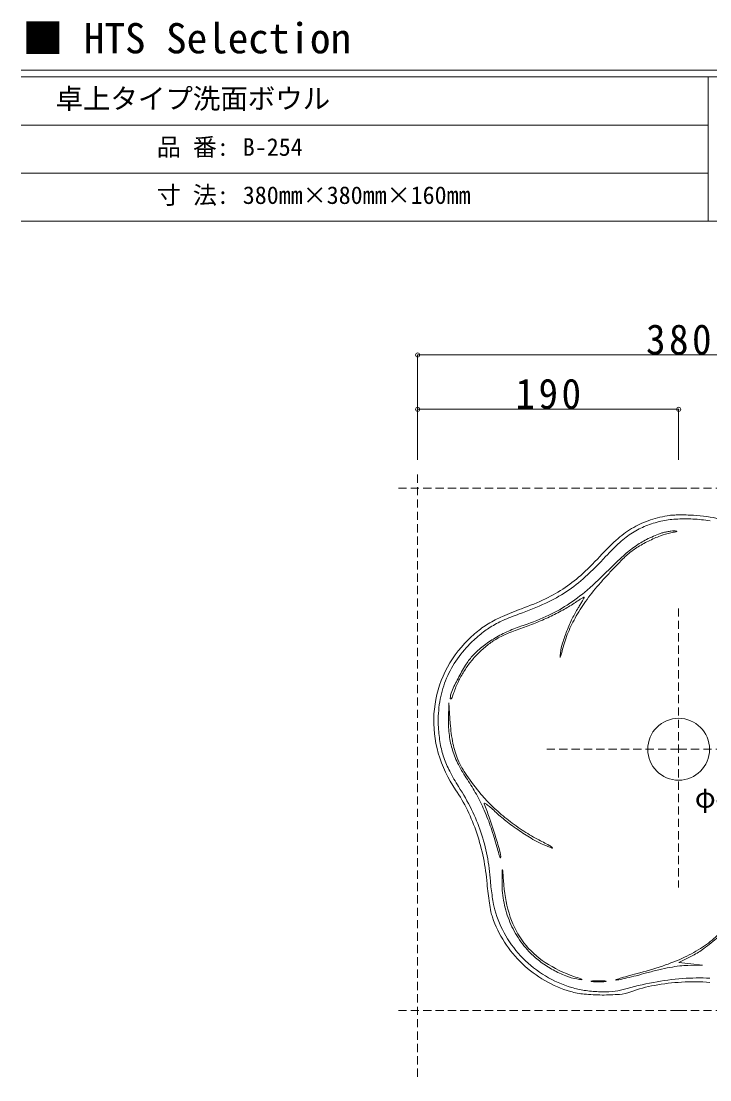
# Model space of a CAD drawing. Units: millimetres, scale not verified. Extents: x -1002 to 1009, y -687 to 676.
# Drawn here: x -1002 to -501, y -94 to 676 of the extents above; entities that cross this region are included whole.
import ezdxf
from ezdxf.enums import TextEntityAlignment as Align

# ---------------------------------------------------------------- set-up
doc = ezdxf.new("R2010")
doc.units = ezdxf.units.MM
doc.header["$LTSCALE"] = 5
doc.header["$PDMODE"] = 32
doc.header["$PDSIZE"] = 3
doc.linetypes.add('DASHED1', pattern=[1.8, 1.2, -0.6])
doc.layers.add('F-0', color=7, linetype='Continuous', lineweight=15)
doc.styles.add('ＭＳ ゴシック', font='')
doc.styles.get('ＭＳ ゴシック').set_extended_font_data('MS Gothic')

msp = doc.modelspace()

# ---------------------------------------------------------------- linework, layer by layer
at = {"layer": 'F-0'}
for p, q in [((1002.034, 640.036), (-1002.086, 640.036)), ((1002.034, 635.036), (-1002.086, 635.036)), ((-502.086, 635.036), (-502.086, 530.036)), ((-502.086, 600.036), (-1002.086, 600.036)), ((-502.086, 565.036), (-1002.086, 565.036)), ((1002.034, 530.036), (-1002.086, 530.036))]:
    msp.add_line(p, q, dxfattribs=at)
at = {"layer": 'F-0', "color": 4, "lineweight": 9}
for p, q in [((-713.494, 432.792), (-333.494, 432.792)), ((-713.494, 432.792), (-713.494, 356.44)), ((-713.494, 393.266), (-523.494, 393.266)), ((-713.494, 393.266), (-713.494, 356.44)), ((-523.494, 393.266), (-523.494, 356.44))]:
    msp.add_line(p, q, dxfattribs=at)
at = {"layer": 'F-0', "color": 4, "linetype": 'DASHED1', "lineweight": 9}
for p, q in [((-713.494, 345.748), (-713.494, -94.455)), ((-523.494, 335.991), (-729.975, 335.991)), ((-523.494, 335.991), (-302.167, 335.991)), ((-523.494, 248.462), (-523.494, 45.414)), ((-523.494, 145.991), (-620.793, 145.991)), ((-523.494, 145.991), (-438.752, 145.991)), ((-523.494, -44.009), (-729.975, -44.009)), ((-523.494, -44.009), (-302.167, -44.009))]:
    msp.add_line(p, q, dxfattribs=at)
at = {"layer": 'F-0'}
for points in [[(-689.735, 164.809), (-690.775, 179.809), (-691.01, 167.592)], [(-516.827, -11.189), (-505.995, -10.936), (-514.627, -10.064), (-523.259, -9.191), (-513.151, -3.97)]]:
    msp.add_lwpolyline(points, dxfattribs=at)
msp.add_circle((-523.494, 145.991), 22.5, dxfattribs=at)
for centre, radius, start, end in [((-516.419, 228.271), 88.883, 98.78571, 108.07766), ((-526.808, 295.489), 20.867, 91.82197, 98.78562), ((-521.972, 143.454), 172.98, 90.35455, 91.82199), ((-521.851, 123.931), 192.502, 88.8223, 90.35459), ((-522.183, 107.781), 208.656, 87.37984, 88.8223), ((-517.18, 217.102), 99.22, 76.00334, 87.37981), ((-526.275, 255.511), 56.994, 111.72225, 122.59044), ((-523.739, 250.697), 65.293, 108.07773, 119.78681), ((-519.901, 239.511), 74.217, 102.80595, 111.72217), ((-522.037, 248.908), 64.581, 93.24119, 102.80586), ((-518.893, 193.383), 120.194, 87.23311, 93.24114), ((-518.843, 194.41), 119.166, 81.21018, 87.2331), ((-519.948, 244.074), 72.925, 119.78682, 130.77734), ((-519.355, 244.687), 69.841, 122.59049, 132.25056), ((-502.096, 208.769), 100.317, 110.23231, 116.45539), ((-501.464, 209.315), 98.453, 110.96725, 116.555), ((-527.8, 278.509), 25.992, 104.78593, 110.23236), ((-520.201, 258.209), 46.091, 101.11078, 110.96736), ((-523.893, 263.709), 41.299, 100.93603, 104.78595), ((-524.297, 265.798), 39.171, 97.03922, 100.9361), ((-527.197, 289.286), 15.504, 89.2532, 97.03922), ((-586.266, 594.607), 296.733, 281.1109, 281.79523), ((-527.632, 255.901), 48.893, 86.7527, 89.25322), ((-526.097, 306.478), 2.388, 281.79528, 302.93661), ((-524.87, 304.584), 0.131, 302.9365, 86.75242), ((-479.055, 196.66), 135.537, 130.77734, 137.68809), ((-458.754, 177.972), 159.971, 132.2506, 137.4501), ((-506.099, 223.726), 85.376, 125.08421, 132.39977), ((-525.638, 247.54), 53.232, 122.12094, 131.04265), ((-517.896, 240.52), 64.853, 116.45536, 125.08415), ((-500.779, 207.944), 99.986, 116.55495, 122.12094), ((-746.267, 439.906), 225.809, 312.67047, 317.68809), ((-750.738, 445.994), 236.375, 312.38215, 317.45016), ((-380.208, 85.857), 272.074, 132.39984, 135.48422), ((-517.214, 237.865), 66.061, 131.0426, 135.07489), ((-256.32, -21.062), 433.64, 136.16759, 137.27202), ((-290.784, 12.025), 385.865, 135.07485, 136.16758), ((-668.516, 355.561), 111.095, 304.14051, 312.67043), ((-667.2, 354.45), 112.444, 303.54814, 312.38221), ((-760.459, 459.734), 261.193, 310.72576, 315.48429), ((-270.457, -8.004), 414.395, 137.27205, 138.41475), ((-666.418, 352.467), 107.357, 295.43686, 304.14049), ((-453.521, 154.444), 169.647, 138.41471, 143.66071), ((-705.731, 435.123), 198.886, 289.95086, 295.43691), ((-667.273, 354.56), 112.576, 294.72027, 303.54816), ((-675.253, 360.762), 130.597, 302.73303, 310.72575), ((-544.84, 174.422), 95.08, 122.67761, 124.44641), ((-489.802, 181.133), 124.606, 143.66062, 150.27187), ((-573, 218.325), 42.922, 119.47196, 122.67757), ((-569.732, 212.542), 49.565, 117.32154, 119.47191), ((-741.187, 338.117), 170.003, 330.2886, 331.0834), ((-592.407, 256.433), 0.162, 359.99989, 117.32155), ((-593.319, 256.433), 1.074, 331.08342, 359.99995), ((-562.86, 41.538), 219.828, 109.95087, 113.81315), ((-719.47, 467.94), 237.394, 289.6676, 294.72027), ((-669.187, 351.327), 119.38, 294.31312, 302.73296), ((-692.393, 401.566), 176.01, 295.64823, 299.16339), ((-656.405, 337.078), 102.16, 299.16348, 304.44636), ((-531.671, 207.55), 76.922, 147.61789, 154.09792), ((-739.945, 339.634), 169.703, 327.61789, 328.69344), ((-680.604, 303.545), 100.249, 328.69334, 330.28866), ((-614.885, 159.422), 90.975, 113.81317, 121.27937), ((-620.78, 170.919), 75.248, 114.002, 121.91392), ((-582.924, 85.9), 168.314, 109.66763, 114.00189), ((-696.404, 411.569), 185.485, 288.26082, 294.31306), ((-699.631, 416.641), 192.732, 292.26708, 295.64821), ((-483.221, 184.022), 130.782, 154.0979, 158.45254), ((-504.005, 189.243), 108.252, 150.2718, 157.38039), ((-624.338, 174.982), 72.769, 121.2794, 129.7775), ((-625.291, 178.163), 66.714, 121.91399, 130.40478), ((-609.981, 147.355), 92.463, 114.72947, 121.52986), ((-607.313, 141.562), 98.84, 108.26083, 114.72941), ((-583.987, 77.548), 165.563, 108.69746, 112.60167), ((-694.533, 404.19), 179.279, 288.69745, 292.26714), ((-489.522, 186.51), 124.008, 158.45255, 162.82438), ((-611.066, 159.038), 93.513, 129.77747, 136.81874), ((-599.001, 147.277), 107.274, 130.40475, 136.35346), ((-614.629, 154.931), 83.574, 121.52984, 128.66842), ((-627.012, 176.676), 57.407, 120.03309, 128.36984), ((-620.728, 165.807), 69.962, 112.60167, 120.03307), ((-523.165, 197.227), 87.495, 157.3804, 165.71921), ((-618.296, 165.823), 83.598, 136.81869, 156.44912), ((-616.025, 163.515), 83.747, 136.35341, 147.64574), ((-617.598, 163.912), 73.227, 135.00002, 141.55745), ((-630.577, 174.861), 58.049, 128.66837, 138.04909), ((-614.279, 160.593), 77.921, 128.36979, 135.00005), ((-434.868, 195.131), 175.873, 173.10929, 174.18919), ((-570.409, 211.511), 39.346, 162.82437, 173.10938), ((-1445.609, 432.025), 864.363, 345.37886, 345.7192), ((-623.802, 168.442), 74.542, 147.64579, 159.96853), ((-617.141, 163.549), 73.81, 141.55748, 148.07598), ((-639.82, 183.168), 45.622, 138.04912, 148.33414), ((-609.73, 212.926), 0.107, 174.18907, 329.55912), ((-612.912, 214.796), 3.798, 329.55919, 345.37882), ((-553.639, 130.013), 146.876, 148.33412, 152.63814), ((-616.57, 163.194), 74.483, 148.07604, 154.56455), ((-620.117, 166.617), 81.611, 156.44905, 176.43684), ((-623.39, 168.292), 74.98, 159.9686, 172.2525), ((-533.48, 119.581), 169.575, 152.63813, 156.22914), ((-614.759, 162.332), 76.488, 154.56455, 160.92504), ((-677.575, 183.047), 12.123, 156.2292, 180.9221), ((-744.462, 207.183), 60.751, 338.20538, 340.92497), ((-612.624, 166.827), 85.846, 172.25255, 183.351), ((-689.423, 182.856), 0.273, 180.92202, 278.25196), ((-689.482, 183.257), 0.678, 278.25196, 329.38735), ((-699.598, 189.243), 12.433, 329.38733, 338.20538), ((-617.765, 166.471), 83.968, 176.43682, 196.11002), ((-593.037, 167.974), 105.466, 183.35097, 189.76138), ((-610.495, 166.042), 80.53, 178.89695, 187.23897), ((-573.319, 172.881), 116.695, 183.96616, 191.20937), ((-629.905, 163.576), 60.964, 187.23887, 197.51657), ((-631.408, 161.373), 66.531, 189.76136, 198.81419), ((-631.284, 161.393), 57.603, 191.20929, 203.49227), ((-609.35, 168.901), 92.727, 196.11, 214.37266), ((-626.318, 163.107), 71.909, 198.81424, 207.46774), ((-625.651, 164.919), 65.425, 197.51653, 207.39347), ((-622.872, 165.05), 66.775, 203.49229, 214.7174), ((-589.17, 183.823), 106.513, 207.39345, 214.24948), ((-564.467, 195.26), 141.618, 207.4677, 212.67912), ((-517.588, 237.999), 194.863, 214.7174, 219.76755), ((-780.818, 53.338), 125.34, 28.56592, 34.24941), ((-782.123, 50.722), 116.598, 25.90339, 34.37266), ((-828.469, 25.91), 172.033, 26.32661, 32.67908), ((-803.756, 40.85), 151.456, 23.63437, 28.56586), ((-585.199, 181.732), 106.901, 219.76752, 226.4106), ((-803.833, 40.179), 140.732, 18.54845, 25.90339), ((-794.427, 42.754), 134.052, 18.6676, 26.32657), ((-664.774, 106.414), 0.278, 70.47563, 202.06093), ((-854.068, 29.7), 203.97, 19.16421, 22.06093), ((-819.238, 34.074), 168.356, 18.96016, 23.63439), ((-666.661, 101.092), 5.925, 54.79308, 70.47562), ((-682.208, 79.059), 32.89, 48.98795, 54.79306), ((-734.452, 18.984), 112.504, 46.66456, 48.98794), ((-552.387, 216.201), 154.49, 226.41054, 231.45153), ((-578.393, 184.385), 114.898, 226.66455, 231.98729), ((-1052.372, -39.218), 413.909, 17.45821, 19.16421), ((-531.166, 244.805), 191.586, 231.98731, 235.61658), ((-549.47, 219.862), 159.171, 231.45149, 236.42696), ((-812.905, 37.135), 150.302, 11.43072, 18.54846), ((-792.036, 43.562), 131.528, 10.92941, 18.66758), ((-858.53, 20.576), 209.902, 14.99842, 18.96015), ((-1092.939, -51.976), 456.434, 16.01108, 17.45812), ((-536.663, 236.772), 181.851, 235.6166, 239.27039), ((-566.773, 193.793), 127.882, 236.427, 242.28983), ((-597.52, 134.399), 62.756, 239.27036, 247.34984), ((-1076.266, -776.233), 967.806, 61.71622, 62.28987), ((-383.541, 147.834), 281.839, 194.99835, 196.08604), ((-627.986, 77.343), 27.433, 196.08606, 202.10005), ((-692.048, 63.062), 39.364, 7.29342, 16.011), ((-532.041, 291.313), 232.784, 247.34979, 248.93823), ((-623.079, 65.998), 11.39, 48.02349, 61.71622), ((-615.615, 74.295), 0.23, 248.93819, 48.02348), ((-823.954, 34.901), 161.574, 4.68878, 11.43078), ((-818.542, 38.443), 158.523, 4.20212, 10.92946), ((-653.246, 67.086), 0.17, 202.10019, 343.59462), ((-655.476, 67.743), 2.494, 343.59446, 7.29333), ((1936.372, -2.731), 2588.951, 178.65271, 178.81635), ((-651.777, 58.14), 0.0868, 19.86372, 178.653), ((-655, 56.975), 3.514, 4.53905, 19.86341), ((-9624.752, -655.107), 9001.487, 4.47394, 4.53902), ((-489.442, 62.337), 174.061, 184.6888, 186.99912), ((-535.496, 59.24), 125.286, 184.20221, 186.71991), ((-575.278, 49.164), 76.765, 178.81639, 189.8858), ((-554.191, 54.61), 96.797, 184.47388, 198.46392), ((-475.369, 64.064), 188.239, 186.99905, 189.1776), ((-486.888, 64.967), 174.23, 186.71992, 188.68626), ((-500.611, 62.87), 160.347, 188.68617, 190.67772), ((-496.557, 60.641), 166.777, 189.17757, 191.35681), ((-609.515, 42.336), 49.525, 190.67768, 195.4566), ((-579.052, 48.506), 72.934, 189.88582, 201.38848), ((-628.711, 34.098), 31.984, 191.35684, 198.76421), ((-581.112, 50.268), 82.255, 198.76418, 212.84418), ((-580.54, 50.348), 79.587, 195.45666, 210.22081), ((-585.325, 44.214), 63.974, 198.46388, 217.54409), ((-580.077, 48.105), 71.834, 201.3885, 212.98305), ((-578.751, 51.391), 81.657, 210.22086, 224.70334), ((-580.159, 48.052), 71.736, 212.98306, 224.58951), ((-648.865, 192.984), 239.776, 306.80155, 310.0445), ((-545.368, 62.94), 72.45, 304.27861, 315.00982), ((-577.879, 52.355), 86.102, 212.84418, 226.44968), ((-586.114, 43.608), 62.979, 217.5441, 236.79841), ((-563.723, 89.869), 105.039, 296.15493, 304.27859), ((-539.094, 46.259), 56.533, 297.31646, 306.80151), ((-577.8, 52.332), 82.995, 224.7034, 239.06147), ((-587.096, 41.213), 61.995, 224.58944, 233.7107), ((-577.936, 118.81), 137.282, 289.09829, 296.1549), ((-577.597, 52.653), 86.513, 226.4497, 240.0214), ((-573.146, 60.211), 85.565, 233.71066, 240.87465), ((-570.391, 67.633), 91.692, 236.79844, 251.32886), ((-576.038, 55.02), 79.622, 240.87468, 248.22619), ((-613.366, 221.138), 245.571, 284.53261, 289.09825), ((-479.105, -263.71), 256.13, 103.26467, 105.32818), ((-499.981, -175.152), 165.145, 100.39778, 103.26471), ((-506.901, -137.438), 126.801, 97.1558, 100.39784), ((-515.478, -69.121), 57.949, 91.33359, 97.15588), ((-578.855, 50.47), 83.993, 240.02136, 253.89723), ((-576.629, 54.285), 85.273, 239.06151, 253.13101), ((-592.048, 14.94), 36.463, 248.22625, 261.40829), ((-941.725, -1031.244), 1068.231, 71.04005, 71.32882), ((-563.325, 205.049), 228.73, 261.40833, 262.29847), ((-595.436, -23.26), 2.422, 50.09973, 71.03994), ((-593.961, -21.496), 0.123, 262.29855, 50.09976), ((-587.185, -22.71), 0.112, 97.0739, 238.148), ((-586.43, -21.495), 1.543, 238.14823, 262.92586), ((-584.843, -41.582), 19.129, 91.18704, 97.07415), ((-583.079, 5.51), 28.755, 262.92587, 267.36574), ((-581.745, -191.113), 168.692, 90.00007, 91.187), ((-581.745, -191.113), 168.692, 88.813, 89.99993), ((-580.411, 5.51), 28.755, 272.63426, 277.07413), ((-578.647, -41.582), 19.129, 82.92585, 88.81296), ((-577.06, -21.495), 1.543, 277.07414, 301.85177), ((-576.305, -22.71), 0.112, 301.852, 82.9261), ((-568.977, -21.721), 0.162, 109.18733, 268.89428), ((-532.013, -127.944), 112.633, 107.11576, 109.18729), ((-568.816, -13.338), 8.546, 268.8942, 282.33685), ((-652.687, 370.15), 401.099, 282.33678, 283.18108), ((-506.401, -211.113), 199.656, 105.36745, 107.11585), ((-635.859, 298.297), 327.301, 283.18103, 284.417), ((-416.878, -536.848), 537.469, 104.53258, 105.36749), ((-676.765, 457.419), 491.598, 284.41698, 285.3282), ((-506.402, -213.413), 193.141, 94.20013, 100.57917), ((-508.467, -185.293), 164.945, 87.32276, 94.20009), ((-587.137, 21.784), 54.135, 253.8972, 264.59594), ((-582.605, 34.579), 64.68, 253.13098, 261.53113), ((-578.099, 64.843), 95.278, 261.53109, 267.81486), ((-581.745, 34.503), 57.778, 267.36584, 269.99995), ((-581.745, 34.503), 57.778, 270.00005, 272.63416), ((-578.319, 59.082), 89.513, 267.81485, 274.22526), ((-574.599, 8.734), 39.028, 274.22525, 286.1469), ((-569.117, -1.037), 31.356, 274.60264, 290.10907), ((-499.347, -251.183), 231.564, 100.57924, 106.14684), ((-521.715, -130.507), 106.519, 100.41285, 110.10907), ((-512.961, -178.143), 154.953, 93.09114, 100.41288), ((-512.305, -190.279), 167.107, 86.02387, 93.09124), ((-578.376, 114.398), 147.163, 264.59596, 269.6681), ((-578.378, 113.997), 146.762, 269.66813, 274.6026)]:
    msp.add_arc(centre, radius, start, end, dxfattribs=at)
at = {"layer": 'F-0', "color": 6}
for p in [(-713.494, 432.792), (-713.494, 393.266), (-523.494, 393.266)]:
    msp.add_point(p, dxfattribs=at)

# ---------------------------------------------------------------- texts
at = {"layer": 'F-0', "style": 'ＭＳ ゴシック'}
for s, height, p in [('■ HTS Selection', 21.99, (-1001.367, 645.583)), ('卓上タイプ洗面ボウル', 14.66, (-977.086, 607.536)), ('品 番:', 12.83, (-903.336, 573.786)), ('B-254', 12.83, (-840.774, 573.786)), ('寸 法:', 12.83, (-903.336, 538.786)), ('380mm×380mm×160mm', 12.83, (-840.774, 538.786)), ('φ45', 14.66, (-511.667, 99.104))]:
    msp.add_text(s, height=height, dxfattribs=at).set_placement(p, align=Align.BOTTOM_LEFT)
at = {"layer": 'F-0', "color": 3, "char_height": 21.99, "attachment_point": 7, "style": 'ＭＳ ゴシック'}
for s, insert in [('\\T1.18;\\W0.95;380', (-547.244, 432.792)), ('\\T1.18;\\W0.95;190', (-642.244, 393.266))]:
    msp.add_mtext(s, dxfattribs=dict(at, insert=insert))

doc.saveas('drawing.dxf')
